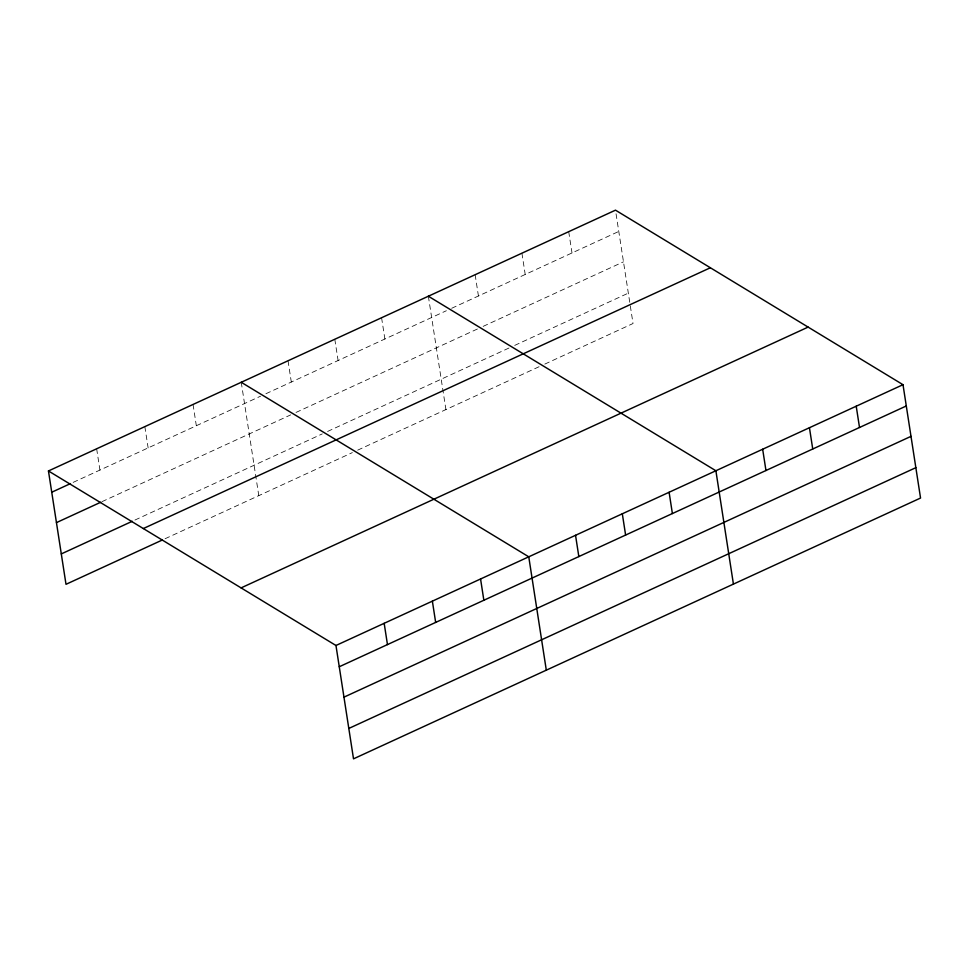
<?xml version="1.0" encoding="UTF-8"?>
<svg xmlns="http://www.w3.org/2000/svg" width="969" height="969" viewBox="0 0 969 969"><rect width="100%" height="100%" fill="white"/><g stroke="black" fill="none" stroke-linecap="round" stroke-linejoin="round"><path stroke-width="0.73" stroke-dasharray="4.84 3.63" d="M73.159 482.38L260.576 396.188M265.918 393.729L446.358 310.734M451.699 308.275L618.779 231.446M101.963 501.676L290.676 414.889M296.017 412.431L480.467 327.595M483.143 326.371L623.479 261.824M134.933 520.05L322.253 433.906M327.595 431.447L509.367 347.847M514.721 345.388L628.324 293.135M165.069 538.74L352.353 452.608M357.694 450.149L539.467 366.548M544.82 364.09L633.036 323.513L615.485 210.164M568.706 231.676L572.001 252.957M521.928 253.2L525.21 274.469M475.137 274.712L478.432 295.981M428.359 296.223L445.91 409.572M381.58 317.735L384.875 339.017M334.802 339.259L338.096 360.529M288.023 360.771L291.318 382.04M241.245 382.283L258.784 495.631M193.049 404.448L196.332 425.73M144.841 426.614L148.136 447.896M96.646 448.78L99.94 470.062"/><path stroke-width="1.45" d="M48.45 470.958L615.485 210.164L902.999 384.693L920.55 498.042L353.515 758.836L335.964 645.487L48.45 470.958L66.001 584.307L162.392 539.975M51.745 492.228L70.483 483.604M56.444 522.618L100.631 502.293M61.289 553.917L132.256 521.286M143.327 528.553L710.362 267.759M241.087 587.892L808.122 327.098M335.964 645.487L902.999 384.693M339.259 666.757L906.294 405.975M343.971 697.147L911.005 436.353M348.816 728.446L915.85 467.664M428.359 296.223L715.885 470.752L733.424 584.101M241.245 382.283L528.759 556.812L546.31 670.173M856.221 406.217L859.515 427.486M809.442 427.729L812.737 448.998M762.664 449.241L765.958 470.522M669.107 492.276L672.389 513.546M622.316 513.788L625.611 535.058M575.538 535.3L578.832 556.581M480.563 578.977L483.858 600.259M432.368 601.143L435.662 622.425M384.172 623.321L387.467 644.591"/></g></svg>
